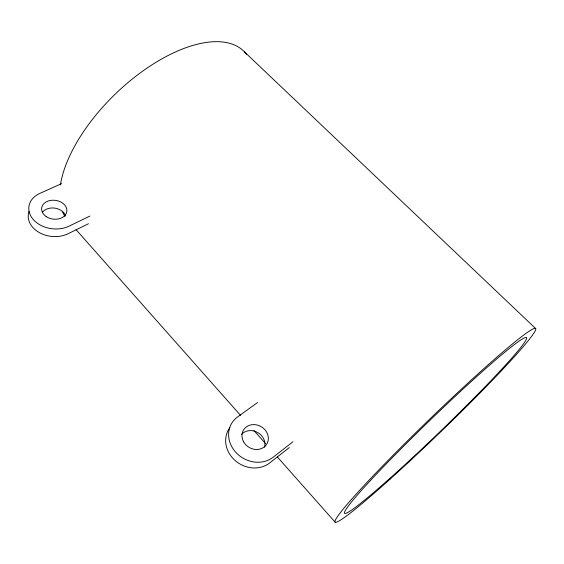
<?xml version="1.0" encoding="UTF-8"?>
<svg xmlns="http://www.w3.org/2000/svg" width="564" height="564" viewBox="0 0 564 564"><rect width="100%" height="100%" fill="white"/><g stroke="black" fill="none" stroke-linecap="round" stroke-linejoin="round"><path stroke-width="0.85" d="M289.311 447.555L269.67 462.966A26.91 23.85 31.3 0 1 235.054 460.457A26.91 23.85 31.3 0 1 229.823 427.716M292.949 441.76L273.138 457.242A27.22 23.998 31.1 0 1 235.512 452.011A27.22 23.998 31.1 0 1 237.543 416.972L257.508 402.555M88.485 223.739L67.934 233.792A25.154 18.852 7.3 0 1 39.043 232.417A25.154 18.852 7.3 0 1 29.046 211.394M89.838 216.09L68.928 226.206A25.415 18.922 7.6 0 1 33.346 219.607A25.415 18.922 7.6 0 1 39.903 193.367L61.589 183.631M244.416 51.846L535.744 328.643M76.07 229.661L240.532 415.358M253.941 430.501L265.609 443.678M277.269 456.847L335.002 522.038M64.832 216.315A122.064 59.234 -44 0 1 62.47 211.62M60.397 184.971A122.064 59.234 -44 0 1 144.37 69.943A122.064 59.234 -44 0 1 246.482 54.25M42.37 212.339A12.577 9.426 7.4 0 1 54.99 208.137A12.577 9.426 7.4 0 1 65.586 215.871M241.582 434.379A13.451 11.922 31.3 0 1 257.607 432.468A13.451 11.922 31.3 0 1 264.572 447.196M389.787 478.448A126.477 7.593 -44 0 0 526.656 338.118A126.477 7.593 -44 0 0 390.112 459.893A126.477 7.593 -44 0 0 389.787 478.448M390.112 479.104A139.393 8.382 -44 0 0 535.652 328.516A139.393 8.382 -44 0 0 380.333 468.367A139.393 8.382 -44 0 0 390.112 479.104M46.192 216.576A12.704 9.461 7.6 0 0 66.728 212.043A12.704 9.461 7.6 0 0 49.829 200.572A12.704 9.461 7.6 0 0 46.192 216.576M243.592 441.809A13.607 11.999 31.1 0 0 266.448 444.615A13.607 11.999 31.1 0 0 255.393 424.699A13.607 11.999 31.1 0 0 243.592 441.809"/></g></svg>
